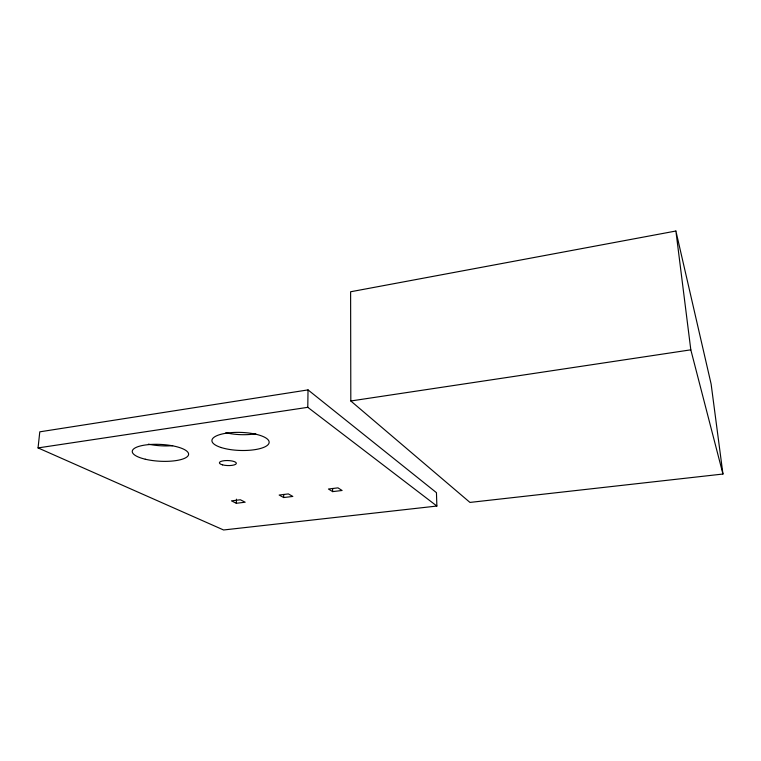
<?xml version="1.0" encoding="UTF-8"?>
<svg xmlns="http://www.w3.org/2000/svg" width="761" height="761" viewBox="0 0 761 761"><rect width="100%" height="100%" fill="white"/><g stroke="black" fill="none" stroke-linecap="round" stroke-linejoin="round"><path stroke-width="1.14" d="M332.633 491.625L328.467 489.019L337.989 487.858L342.079 490.484L332.633 491.625L332.643 488.448M436.871 506.046L307.786 407.325L308.024 389.898L39.791 431.829L38.05 447.915L223.582 529.979L436.871 506.046L436.453 492.671L308.024 389.898M283.682 497.551L279.173 495.04L288.371 493.918L292.823 496.438L283.682 497.551L283.758 494.422M236.319 503.278L231.468 500.862L240.371 499.768L245.166 502.212L236.319 503.278L236.471 499.168M675.892 231.021L350.612 291.767L350.811 400.98L469.965 502.422L722.95 474.036L711.126 384.048L675.892 231.021L690.817 349.832L722.95 474.036M38.05 447.915L307.786 407.325M350.811 400.98L690.817 349.832M172.671 445.651A28.062 8.752 3.2 0 1 148.414 444.158M255.753 433.78A28.461 9.389 2 0 1 225.827 432.724M222.573 464.866A8.495 2.511 1.8 0 0 236.262 463.677A8.495 2.511 1.8 0 0 224.761 460.633A8.495 2.511 1.8 0 0 222.573 464.866M221.251 447.563A28.623 9.027 1.8 0 0 268.481 444.167A28.623 9.027 1.8 0 0 231.877 432.581A28.623 9.027 1.8 0 0 221.251 447.563M145.294 459.225A28.224 8.419 3 0 0 188.576 454.536A28.224 8.419 3 0 0 147.368 444.747A28.224 8.419 3 0 0 145.294 459.225"/></g></svg>
